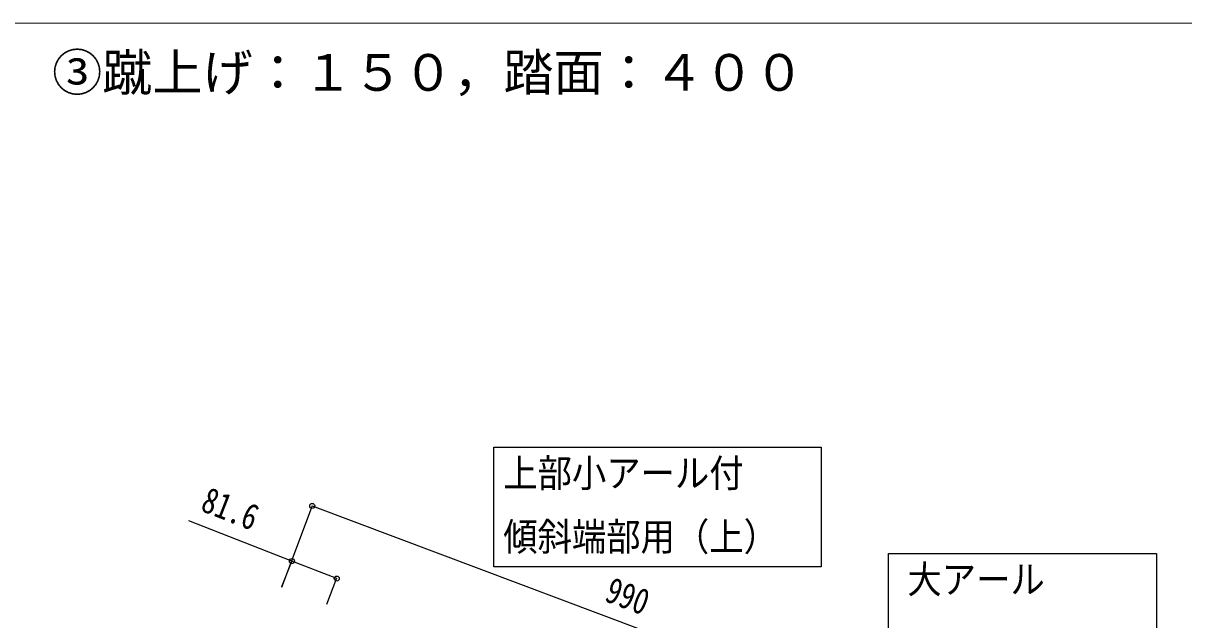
# Model space of a CAD drawing. Units: millimetres, scale not verified. Extents: x -4015 to 4015, y -2862 to 2860.
# Drawn here: x -50 to 1917, y 1799 to 2810 of the extents above; entities that cross this region are included whole.
import ezdxf
from ezdxf.enums import TextEntityAlignment as Align

# ---------------------------------------------------------------- set-up
doc = ezdxf.new("R2010")
doc.units = ezdxf.units.MM
doc.header["$LTSCALE"] = 10
for name, color, linetype in [('0-1_USER1', 3, 'Continuous'), ('0-3_YKK_A1', 4, 'Continuous'), ('0-4_YKK_D', 6, 'Continuous')]:
    doc.layers.add(name, color=color, linetype=linetype)
doc.layers.add('0-5_YKK_ZWAK', color=92, linetype='Continuous', lineweight=18)
doc.styles.add('ＭＳ ゴシック', font='')
doc.styles.get('ＭＳ ゴシック').set_extended_font_data('MS Gothic')

msp = doc.modelspace()

# ---------------------------------------------------------------- linework, layer by layer
at = {"layer": '0-3_YKK_A1'}
for points in [[(1302.24, 2091.79), (1302.24, 1889.24), (747.68, 1889.24), (747.68, 2091.79)], [(1871.08, 1911.79), (1871.08, 1709.24), (1416.52, 1709.24), (1416.52, 1911.79)]]:
    msp.add_lwpolyline(points, close=True, dxfattribs=at)
at = {"layer": '0-4_YKK_D'}
for p, q in [((387.98, 1854.57), (439.96, 1993.14)), ((439.61, 1992.2), (1366.55, 1644.53)), ((388.34, 1855.5), (405.58, 1899.79)), ((464.4, 1825.91), (481.63, 1870.2))]:
    msp.add_line(p, q, dxfattribs=at)
msp.add_lwpolyline([(481.27, 1869.27), (405.22, 1898.86), (230.57, 1966.82)], dxfattribs=at)
for centre in [(439.61, 1992.2), (405.22, 1898.86), (481.27, 1869.27)]:
    msp.add_circle(centre, 4.25, dxfattribs=at)
at = {"layer": '0-5_YKK_ZWAK', "color": 7}
msp.add_line((3834.72, 2810.1), (-3965.28, 2810.1), dxfattribs=at)

# ---------------------------------------------------------------- texts
at = {"layer": '0-1_USER1', "style": 'ＭＳ ゴシック'}
msp.add_text('③蹴上げ：１５０，踏面：４００', height=62.32, dxfattribs=at).set_placement((-1.31, 2676.9), align=Align.BOTTOM_LEFT)
at = {"layer": '0-3_YKK_A1', "style": 'ＭＳ ゴシック', "width": 0.9}
for s, p in [('上部小アール付', (763.51, 2009.97)), ('傾斜端部用（上）', (763.51, 1902.18)), ('大アール', (1448.65, 1829.97))]:
    msp.add_text(s, height=47.42, dxfattribs=at).set_placement(p, align=Align.BOTTOM_LEFT)
at = {"layer": '0-4_YKK_D', "style": 'ＭＳ ゴシック', "width": 0.8}
for s, rotation, p in [('81.6', 338.738, (243.52, 1972.51)), ('990', 339.44, (928.7, 1819.43))]:
    msp.add_text(s, height=43.99, rotation=rotation, dxfattribs=at).set_placement(p, align=Align.BOTTOM_LEFT)

doc.saveas('drawing.dxf')
